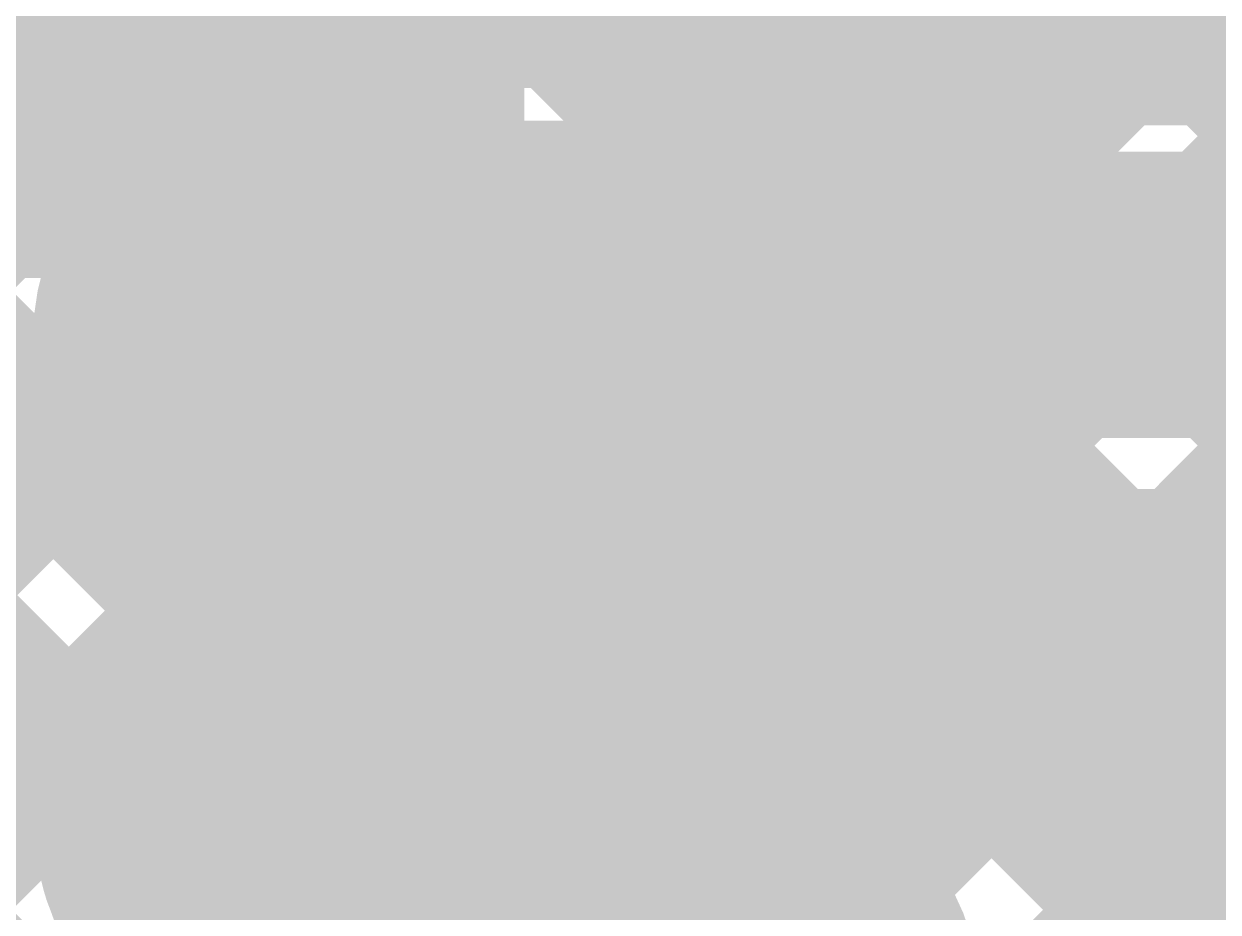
# Model space of a CAD drawing. Header units: millimetres. Extents: x 13 to 259, y -2 to 326.
# Drawn here: x 131.412 to 134.689, y 93.756 to 96.191 of the extents above; entities that cross this region are included whole.
import ezdxf

# ---------------------------------------------------------------- set-up
doc = ezdxf.new("R2010")
doc.units = ezdxf.units.MM
for name, color, linetype in [('BottomLayer', 5, 'Continuous'), ('ConnectLayer', 7, 'Continuous'), ('DrillDrawing', 1, 'Continuous'), ('Mechanical14', 56, 'Continuous'), ('Mechanical8', 56, 'Continuous'), ('MidLayer1', 16, 'Continuous'), ('MidLayer2', 76, 'Continuous'), ('MidLayer3', 90, 'Continuous'), ('MidLayer4', 156, 'Continuous'), ('MidLayer5', 130, 'Continuous'), ('MidLayer6', 216, 'Continuous'), ('MultiLayer', 9, 'Continuous'), ('TopLayer', 1, 'Continuous'), ('TopPaste', 8, 'Continuous'), ('TopSolder', 216, 'Continuous')]:
    doc.layers.add(name, color=color, linetype=linetype)

# ---------------------------------------------------------------- blocks, each defined once
blk = doc.blocks.new('SAMTEC_ASP_127797_01_185')
at = {"layer": 'Mechanical14', "const_width": 0.1}
for points in [[(6.6548, -1.8796), (6.0452, -1.8796)], [(6.6548, -2.0206), (6.6548, -1.8796)], [(7.9248, -1.8796), (7.3152, -1.8796)], [(7.3152, -2.0206), (7.3152, -1.8796)], [(7.9248, -2.0206), (7.9248, -1.8796)], [(6.7691, -2.0206), (6.6548, -2.0206)], [(6.7691, -2.3762), (6.7691, -2.0206)], [(7.3152, -2.0206), (7.2009, -2.0206)], [(7.2009, -2.3762), (7.2009, -2.0206)], [(8.0391, -2.0206), (7.9248, -2.0206)], [(8.0391, -2.3762), (8.0391, -2.0206)], [(8.5852, -2.0206), (8.4709, -2.0206)], [(8.4709, -2.3762), (8.4709, -2.0206)], [(6.7691, -2.1336), (5.9309, -2.1336)], [(8.0391, -2.1336), (7.2009, -2.1336)], [(9.3091, -2.1336), (8.4709, -2.1336)], [(7.2009, -2.3762), (6.7691, -2.3762)], [(8.4709, -2.3762), (8.0391, -2.3762)], [(7.2009, -2.7038), (6.7691, -2.7038)], [(6.7691, -3.0594), (6.7691, -2.7038)], [(7.2009, -3.0594), (7.2009, -2.7038)], [(8.0391, -3.0594), (8.0391, -2.7038)], [(8.4709, -2.7038), (8.0391, -2.7038)], [(8.4709, -3.0594), (8.4709, -2.7038)], [(6.7691, -2.9464), (5.9309, -2.9464)], [(8.0391, -2.9464), (7.2009, -2.9464)], [(9.3091, -2.9464), (8.4709, -2.9464)], [(6.6548, -3.2004), (6.6548, -3.0594)], [(6.7691, -3.0594), (6.6548, -3.0594)], [(7.3152, -3.0594), (7.2009, -3.0594)], [(7.3152, -3.2004), (7.3152, -3.0594)], [(7.9248, -3.2004), (7.9248, -3.0594)], [(8.0391, -3.0594), (7.9248, -3.0594)], [(8.5852, -3.0594), (8.4709, -3.0594)], [(6.6548, -3.2004), (6.0452, -3.2004)], [(7.9248, -3.2004), (7.3152, -3.2004)]]:
    blk.add_lwpolyline(points, dxfattribs=at)
at = {"layer": 'Mechanical14', "const_width": 0.05}
for points in [[(6.6298, -1.8796, 1), (6.6798, -1.8796, 1)], [(6.6298, -1.8796, 1), (6.6798, -1.8796, 1)], [(7.2902, -1.8796, 1), (7.3402, -1.8796, 1)], [(7.2902, -1.8796, 1), (7.3402, -1.8796, 1)], [(7.8998, -1.8796, 1), (7.9498, -1.8796, 1)], [(7.8998, -1.8796, 1), (7.9498, -1.8796, 1)], [(6.6298, -2.0206, 1), (6.6798, -2.0206, 1)], [(6.6298, -2.0206, 1), (6.6798, -2.0206, 1)], [(6.7441, -2.0206, 1), (6.7941, -2.0206, 1)], [(6.7441, -2.0206, 1), (6.7941, -2.0206, 1)], [(7.1759, -2.0206, 1), (7.2259, -2.0206, 1)], [(7.1759, -2.0206, 1), (7.2259, -2.0206, 1)], [(7.2902, -2.0206, 1), (7.3402, -2.0206, 1)], [(7.2902, -2.0206, 1), (7.3402, -2.0206, 1)], [(7.8998, -2.0206, 1), (7.9498, -2.0206, 1)], [(7.8998, -2.0206, 1), (7.9498, -2.0206, 1)], [(8.0141, -2.0206, 1), (8.0641, -2.0206, 1)], [(8.0141, -2.0206, 1), (8.0641, -2.0206, 1)], [(8.4459, -2.0206, 1), (8.4959, -2.0206, 1)], [(8.4459, -2.0206, 1), (8.4959, -2.0206, 1)], [(6.7441, -2.1336, 1), (6.7941, -2.1336, 1)], [(7.1759, -2.1336, 1), (7.2259, -2.1336, 1)], [(8.0141, -2.1336, 1), (8.0641, -2.1336, 1)], [(8.4459, -2.1336, 1), (8.4959, -2.1336, 1)], [(6.7441, -2.3762, 1), (6.7941, -2.3762, 1)], [(6.7441, -2.3762, 1), (6.7941, -2.3762, 1)], [(7.1759, -2.3762, 1), (7.2259, -2.3762, 1)], [(7.1759, -2.3762, 1), (7.2259, -2.3762, 1)], [(8.0141, -2.3762, 1), (8.0641, -2.3762, 1)], [(8.0141, -2.3762, 1), (8.0641, -2.3762, 1)], [(8.4459, -2.3762, 1), (8.4959, -2.3762, 1)], [(8.4459, -2.3762, 1), (8.4959, -2.3762, 1)], [(6.7441, -2.7038, 1), (6.7941, -2.7038, 1)], [(6.7441, -2.7038, 1), (6.7941, -2.7038, 1)], [(7.1759, -2.7038, 1), (7.2259, -2.7038, 1)], [(7.1759, -2.7038, 1), (7.2259, -2.7038, 1)], [(8.0141, -2.7038, 1), (8.0641, -2.7038, 1)], [(8.0141, -2.7038, 1), (8.0641, -2.7038, 1)], [(8.4459, -2.7038, 1), (8.4959, -2.7038, 1)], [(8.4459, -2.7038, 1), (8.4959, -2.7038, 1)], [(6.7441, -2.9464, 1), (6.7941, -2.9464, 1)], [(7.1759, -2.9464, 1), (7.2259, -2.9464, 1)], [(8.0141, -2.9464, 1), (8.0641, -2.9464, 1)], [(8.4459, -2.9464, 1), (8.4959, -2.9464, 1)], [(6.6298, -3.0594, 1), (6.6798, -3.0594, 1)], [(6.6298, -3.0594, 1), (6.6798, -3.0594, 1)], [(6.7441, -3.0594, 1), (6.7941, -3.0594, 1)], [(6.7441, -3.0594, 1), (6.7941, -3.0594, 1)], [(7.1759, -3.0594, 1), (7.2259, -3.0594, 1)], [(7.1759, -3.0594, 1), (7.2259, -3.0594, 1)], [(7.2902, -3.0594, 1), (7.3402, -3.0594, 1)], [(7.2902, -3.0594, 1), (7.3402, -3.0594, 1)], [(7.8998, -3.0594, 1), (7.9498, -3.0594, 1)], [(7.8998, -3.0594, 1), (7.9498, -3.0594, 1)], [(8.0141, -3.0594, 1), (8.0641, -3.0594, 1)], [(8.0141, -3.0594, 1), (8.0641, -3.0594, 1)], [(8.4459, -3.0594, 1), (8.4959, -3.0594, 1)], [(8.4459, -3.0594, 1), (8.4959, -3.0594, 1)], [(6.6298, -3.2004, 1), (6.6798, -3.2004, 1)], [(6.6298, -3.2004, 1), (6.6798, -3.2004, 1)], [(7.2902, -3.2004, 1), (7.3402, -3.2004, 1)], [(7.2902, -3.2004, 1), (7.3402, -3.2004, 1)], [(7.8998, -3.2004, 1), (7.9498, -3.2004, 1)], [(7.8998, -3.2004, 1), (7.9498, -3.2004, 1)]]:
    blk.add_lwpolyline(points, format="xyb", close=True, dxfattribs=at)
at = {"layer": 'Mechanical8', "const_width": 0.1}
for points in [[(6.985, -1.905), (6.985, -0.905)], [(8.255, -1.905), (8.255, -0.905)], [(6.715, -1.905), (5.715, -1.905)], [(6.985, -1.905), (5.985, -1.905)], [(6.985, -2.905), (6.985, -1.905)], [(7.985, -1.905), (6.985, -1.905)], [(8.255, -1.905), (7.255, -1.905)], [(8.255, -2.905), (8.255, -1.905)], [(9.255, -1.905), (8.255, -1.905)], [(9.525, -1.905), (8.525, -1.905)], [(6.985, -3.175), (6.985, -2.175)], [(8.255, -3.175), (8.255, -2.175)], [(6.715, -3.175), (5.715, -3.175)], [(6.985, -3.175), (5.985, -3.175)], [(6.985, -4.175), (6.985, -3.175)], [(7.985, -3.175), (6.985, -3.175)], [(8.255, -3.175), (7.255, -3.175)], [(8.255, -4.175), (8.255, -3.175)], [(9.255, -3.175), (8.255, -3.175)], [(9.525, -3.175), (8.525, -3.175)]]:
    blk.add_lwpolyline(points, dxfattribs=at)
at = {"layer": 'Mechanical8', "const_width": 0.05}
for points in [[(6.96, -0.905, 1), (7.01, -0.905, 1)], [(8.23, -0.905, 1), (8.28, -0.905, 1)], [(6.69, -1.905, 1), (6.74, -1.905, 1)], [(6.96, -1.905, 1), (7.01, -1.905, 1)], [(6.96, -1.905, 1), (7.01, -1.905, 1)], [(6.96, -1.905, 1), (7.01, -1.905, 1)], [(6.96, -1.905, 1), (7.01, -1.905, 1)], [(7.23, -1.905, 1), (7.28, -1.905, 1)], [(7.96, -1.905, 1), (8.01, -1.905, 1)], [(8.23, -1.905, 1), (8.28, -1.905, 1)], [(8.23, -1.905, 1), (8.28, -1.905, 1)], [(8.23, -1.905, 1), (8.28, -1.905, 1)], [(8.23, -1.905, 1), (8.28, -1.905, 1)], [(8.5, -1.905, 1), (8.55, -1.905, 1)], [(6.96, -2.175, 1), (7.01, -2.175, 1)], [(8.23, -2.175, 1), (8.28, -2.175, 1)], [(6.96, -2.905, 1), (7.01, -2.905, 1)], [(8.23, -2.905, 1), (8.28, -2.905, 1)], [(6.69, -3.175, 1), (6.74, -3.175, 1)], [(6.96, -3.175, 1), (7.01, -3.175, 1)], [(6.96, -3.175, 1), (7.01, -3.175, 1)], [(6.96, -3.175, 1), (7.01, -3.175, 1)], [(6.96, -3.175, 1), (7.01, -3.175, 1)], [(7.23, -3.175, 1), (7.28, -3.175, 1)], [(7.96, -3.175, 1), (8.01, -3.175, 1)], [(8.23, -3.175, 1), (8.28, -3.175, 1)], [(8.23, -3.175, 1), (8.28, -3.175, 1)], [(8.23, -3.175, 1), (8.28, -3.175, 1)], [(8.23, -3.175, 1), (8.28, -3.175, 1)], [(8.5, -3.175, 1), (8.55, -3.175, 1)]]:
    blk.add_lwpolyline(points, format="xyb", close=True, dxfattribs=at)
at = {"layer": 'TopLayer', "const_width": 0.32}
for points in [[(6.825, -1.905, 1), (7.145, -1.905, 1)], [(8.095, -1.905, 1), (8.415, -1.905, 1)], [(6.825, -3.175, 1), (7.145, -3.175, 1)], [(8.095, -3.175, 1), (8.415, -3.175, 1)]]:
    blk.add_lwpolyline(points, format="xyb", close=True, dxfattribs=at)
at = {"layer": 'TopPaste', "const_width": 0.32}
for points in [[(6.825, -1.905, 1), (7.145, -1.905, 1)], [(8.095, -1.905, 1), (8.415, -1.905, 1)], [(6.825, -3.175, 1), (7.145, -3.175, 1)], [(8.095, -3.175, 1), (8.415, -3.175, 1)]]:
    blk.add_lwpolyline(points, format="xyb", close=True, dxfattribs=at)
at = {"layer": 'TopSolder', "const_width": 0.4216}
for points in [[(5.5042, -1.905, 1), (5.9258, -1.905, 1)], [(6.7742, -1.905, 1), (7.1958, -1.905, 1)], [(8.0442, -1.905, 1), (8.4658, -1.905, 1)], [(5.5042, -3.175, 1), (5.9258, -3.175, 1)], [(6.7742, -3.175, 1), (7.1958, -3.175, 1)], [(8.0442, -3.175, 1), (8.4658, -3.175, 1)]]:
    blk.add_lwpolyline(points, format="xyb", close=True, dxfattribs=at)

msp = doc.modelspace()

# ---------------------------------------------------------------- linework, layer by layer
at = {"layer": 'BottomLayer', "const_width": 0.25}
for points in [[(132.1001, 95.3057, 1), (132.35, 95.3057, 1)], [(133.3701, 95.3057, 1), (133.62, 95.3057, 1)], [(132.1001, 94.0357, 1), (132.35, 94.0357, 1)], [(133.3701, 94.0357, 1), (133.62, 94.0357, 1)]]:
    msp.add_lwpolyline(points, format="xyb", close=True, dxfattribs=at)
at = {"layer": 'ConnectLayer', "const_width": 0.4}
for points in [[(113.7423, 113.6628), (136.8298, 90.5753)], [(113.8263, 113.5788), (136.8298, 90.5753)], [(133.9122, 93.1829), (150.0277, 109.2983)], [(133.9122, 93.1829), (150.0277, 109.2983)], [(133.9122, 93.1829), (146.51, 105.7807)], [(126.7, 100.7051), (131.3276, 96.0775)], [(124.8804, 99.9791), (131.7474, 93.1121)], [(124.8804, 99.9791), (131.7474, 93.1121)], [(133.9094, 95.7257), (136.8851, 98.7013)], [(133.9094, 95.7257), (136.8851, 98.7013)], [(134.033, 95.8493), (136.8851, 98.7013)], [(126.6145, 98.245), (131.7474, 93.1121)], [(129.1601, 98.245), (131.7498, 95.6553)], [(134.1341, 95.8434), (136.3574, 98.0667)], [(132.3699, 93.3377), (136.7331, 97.7008)], [(132.3699, 93.3377), (136.7331, 97.7008)], [(133.9818, 94.9495), (136.7331, 97.7008)], [(134.288, 95.2557), (136.7331, 97.7008)], [(132.7958, 92.915), (137.1557, 97.2749)], [(132.7958, 92.915), (137.1557, 97.2749)], [(133.7116, 93.8308), (137.1557, 97.2749)], [(134.0627, 96.7365), (136.7169, 94.0823)], [(134.0627, 96.7365), (136.7169, 94.0823)], [(134.0627, 96.7365), (136.7169, 94.0823)], [(125.7501, 89.2634), (132.922, 96.4353)], [(125.7501, 89.2634), (132.922, 96.4353)], [(132.3654, 95.8788), (132.922, 96.4353)], [(130.9936, 95.7435), (131.6591, 96.409)], [(132.7648, 96.3374), (133.2567, 95.8454)], [(132.7648, 96.3374), (133.2567, 95.8454)], [(132.7648, 96.3374), (133.2567, 95.8454)], [(134.545, 96.2542), (135.5435, 95.2557)], [(112.9668, 77.3286), (131.8023, 96.1641)], [(112.9668, 77.3286), (131.8023, 96.1641)], [(117.9882, 82.35), (131.8023, 96.1642)], [(131.1387, 96.125), (132.008, 95.2557)], [(131.1387, 96.125), (131.4737, 96.125)], [(131.2801, 96.125), (132.1494, 95.2557)], [(131.4737, 96.125), (131.7553, 95.8434)], [(133.8479, 96.1028), (144.7858, 85.1649)], [(133.8479, 96.1028), (144.7858, 85.1649)], [(126.1531, 88.8179), (133.3413, 96.0061)], [(126.1531, 88.8179), (133.3413, 96.0061)], [(132.7947, 95.4595), (133.3413, 96.0061)], [(131.4509, 95.8128), (131.6184, 95.9803)], [(132.2665, 95.9872), (132.9065, 95.3471)], [(132.2665, 95.9872), (132.9065, 95.3471)], [(132.2665, 95.9872), (132.3781, 95.8755)], [(133.495, 95.8957), (133.495, 95.9857)], [(134.035, 95.8957), (134.035, 95.9857)], [(134.035, 95.9156), (142.256, 87.6947)], [(134.1204, 95.8303), (134.695, 95.2557)], [(131.8752, 95.3885), (132.2124, 95.7257)], [(132.0387, 95.7257), (133.0807, 95.7257)], [(132.5279, 95.7257), (132.9065, 95.3471)], [(132.5909, 95.2557), (133.0609, 95.7257)], [(130.9195, 95.637), (131.9829, 94.5737)], [(130.9195, 95.637), (131.9829, 94.5737)], [(130.9195, 95.637), (131.9829, 94.5737)], [(130.2103, 95.4977), (131.6362, 94.0719)], [(130.2103, 95.4977), (131.6362, 94.0719)], [(130.2103, 95.4977), (131.6362, 94.0719)], [(130.2103, 95.4977), (131.6362, 94.0719)], [(130.2613, 95.4751), (131.4015, 94.3349)], [(132.7948, 95.4588), (132.9065, 95.3471)], [(129.5126, 95.3469), (131.7474, 93.1121)], [(132.008, 95.2557), (132.9072, 95.2557)], [(134.0829, 95.2557), (135.657, 95.2557)], [(125.7501, 89.2634), (131.652, 95.1653)], [(134.0348, 95.0674), (137.0667, 92.0354)], [(134.0348, 95.0674), (137.0667, 92.0354)], [(134.0348, 95.0674), (137.0667, 92.0354)], [(132.6394, 94.4557), (133.0751, 94.8913)], [(132.6394, 94.4557), (133.0751, 94.8913)], [(132.6394, 94.4557), (133.0751, 94.8913)], [(132.5747, 94.8305), (133.0198, 94.3853)], [(126.1531, 88.8179), (132.0713, 94.7361)], [(133.495, 94.6257), (133.495, 94.7157)], [(133.5365, 94.7172), (136.7165, 91.5371)], [(133.5365, 94.7172), (136.7165, 91.5371)], [(134.035, 94.6257), (134.035, 94.7157)], [(133.9375, 94.3161), (136.7165, 91.5371)], [(130.0509, 92.7157), (131.5598, 94.2246)], [(132.3699, 93.3377), (133.208, 94.1757)], [(132.7958, 92.915), (134.0565, 94.1757)], [(132.7982, 94.1757), (135.8807, 94.1757)], [(133.2294, 94.1757), (134.6894, 92.7157)], [(133.9122, 93.1829), (134.905, 94.1757)], [(134.0779, 94.1757), (135.5379, 92.7157)], [(132.3699, 93.3377), (132.9231, 93.8909)], [(132.763, 93.7935), (133.2529, 93.3037)], [(132.763, 93.7935), (133.2529, 93.3037)], [(132.763, 93.7935), (133.1908, 93.3658)], [(132.763, 93.7935), (133.2529, 93.3037)], [(120.5337, 82.35), (131.8051, 93.6213)], [(122.2959, 84.1122), (131.8051, 93.6213)], [(122.2959, 84.1122), (131.8051, 93.6213)], [(130.8995, 92.7157), (131.8051, 93.6213)], [(133.835, 93.5701), (136.8298, 90.5753)]]:
    msp.add_lwpolyline(points, dxfattribs=at)
at = {"layer": 'ConnectLayer'}
for points, const_width in [([(132.815, 96.5757, 1), (131.6351, 96.5757, 1)], 0.4), ([(132.815, 96.5757, 1), (131.6351, 96.5757, 1)], 0.4), ([(132.815, 96.5757, 1), (131.6351, 96.5757, 1)], 0.4), ([(134.085, 96.5757, 1), (132.9051, 96.5757, 1)], 0.4), ([(134.085, 96.5757, 1), (132.9051, 96.5757, 1)], 0.4), ([(132.6648, 96.3374, 1), (132.8648, 96.3374, 1)], 0.2), ([(132.6648, 96.3374, 1), (132.8648, 96.3374, 1)], 0.2), ([(132.6648, 96.3374, 1), (132.8648, 96.3374, 1)], 0.2), ([(133.8752, 96.2328, 1), (134.0752, 96.2328, 1)], 0.2), ([(133.8752, 96.2328, 1), (134.0752, 96.2328, 1)], 0.2), ([(133.8752, 96.2328, 1), (134.0752, 96.2328, 1)], 0.2), ([(134.445, 96.2542, 1), (134.645, 96.2542, 1)], 0.2), ([(131.7023, 96.1642, 1), (131.9023, 96.1642, 1)], 0.2), ([(131.7023, 96.1641, 1), (131.9023, 96.1641, 1)], 0.2), ([(131.7023, 96.1641, 1), (131.9023, 96.1641, 1)], 0.2), ([(131.1801, 96.125, 1), (131.3801, 96.125, 1)], 0.2), ([(131.3737, 96.125, 1), (131.5737, 96.125, 1)], 0.2), ([(131.3737, 96.125, 1), (131.5737, 96.125, 1)], 0.2), ([(133.7479, 96.1028, 1), (133.9479, 96.1028, 1)], 0.2), ([(133.7479, 96.1028, 1), (133.9479, 96.1028, 1)], 0.2), ([(131.2276, 96.0775, 1), (131.4276, 96.0775, 1)], 0.2), ([(133.2413, 96.0061, 1), (133.4413, 96.0061, 1)], 0.2), ([(133.2413, 96.0061, 1), (133.4413, 96.0061, 1)], 0.2), ([(133.2413, 96.0061, 1), (133.4413, 96.0061, 1)], 0.2), ([(131.5184, 95.9803, 1), (131.7184, 95.9803, 1)], 0.2), ([(132.1665, 95.9872, 1), (132.3665, 95.9872, 1)], 0.2), ([(132.1665, 95.9872, 1), (132.3665, 95.9872, 1)], 0.2), ([(132.1665, 95.9872, 1), (132.3665, 95.9872, 1)], 0.2), ([(133.395, 95.9857, 1), (133.595, 95.9857, 1)], 0.2), ([(133.395, 95.9857, 1), (133.595, 95.9857, 1)], 0.2), ([(133.935, 95.9857, 1), (134.135, 95.9857, 1)], 0.2), ([(133.935, 95.9857, 1), (134.135, 95.9857, 1)], 0.2), ([(133.935, 95.9857, 1), (134.135, 95.9857, 1)], 0.2), ([(133.935, 95.9156, 1), (134.135, 95.9156, 1)], 0.2), ([(132.815, 95.3057, 1), (131.6351, 95.3057, 1)], 0.4), ([(132.2654, 95.8788, 1), (132.4654, 95.8788, 1)], 0.2), ([(132.2781, 95.8755, 1), (132.4781, 95.8755, 1)], 0.2), ([(134.085, 95.3057, 1), (132.9051, 95.3057, 1)], 0.4), ([(134.085, 95.3057, 1), (132.9051, 95.3057, 1)], 0.4), ([(133.395, 95.8957, 1), (133.595, 95.8957, 1)], 0.2), ([(133.395, 95.8957, 1), (133.595, 95.8957, 1)], 0.2), ([(133.935, 95.8957, 1), (134.135, 95.8957, 1)], 0.2), ([(133.935, 95.8957, 1), (134.135, 95.8957, 1)], 0.2), ([(133.935, 95.8957, 1), (134.135, 95.8957, 1)], 0.2), ([(131.6553, 95.8434, 1), (131.8553, 95.8434, 1)], 0.2), ([(131.6553, 95.8434, 1), (131.8553, 95.8434, 1)], 0.2), ([(131.6558, 95.8429, 1), (131.8558, 95.8429, 1)], 0.2), ([(133.1567, 95.8454, 1), (133.3567, 95.8454, 1)], 0.2), ([(133.1567, 95.8454, 1), (133.3567, 95.8454, 1)], 0.2), ([(133.1567, 95.8454, 1), (133.3567, 95.8454, 1)], 0.2), ([(133.933, 95.8493, 1), (134.133, 95.8493, 1)], 0.2), ([(134.0336, 95.8429, 1), (134.2336, 95.8429, 1)], 0.2), ([(134.0341, 95.8434, 1), (134.2341, 95.8434, 1)], 0.2), ([(134.0341, 95.8434, 1), (134.2341, 95.8434, 1)], 0.2), ([(131.3509, 95.8128, 1), (131.5509, 95.8128, 1)], 0.2), ([(134.0204, 95.8303, 1), (134.2204, 95.8303, 1)], 0.2), ([(131.9387, 95.7257, 1), (132.1387, 95.7257, 1)], 0.2), ([(131.9387, 95.7257, 1), (132.1387, 95.7257, 1)], 0.2), ([(131.9387, 95.7257, 1), (132.1387, 95.7257, 1)], 0.2), ([(132.1124, 95.7257, 1), (132.3124, 95.7257, 1)], 0.2), ([(132.4279, 95.7257, 1), (132.6279, 95.7257, 1)], 0.2), ([(132.9609, 95.7257, 1), (133.1609, 95.7257, 1)], 0.2), ([(132.9807, 95.7257, 1), (133.1807, 95.7257, 1)], 0.2), ([(132.9807, 95.7257, 1), (133.1807, 95.7257, 1)], 0.2), ([(133.8056, 95.7295, 1), (134.0056, 95.7295, 1)], 0.2), ([(133.8056, 95.7295, 1), (134.0056, 95.7295, 1)], 0.2), ([(133.8056, 95.7295, 1), (134.0056, 95.7295, 1)], 0.2), ([(133.8094, 95.7257, 1), (134.0094, 95.7257, 1)], 0.2), ([(133.8094, 95.7257, 1), (134.0094, 95.7257, 1)], 0.2), ([(131.6498, 95.6553, 1), (131.8498, 95.6553, 1)], 0.2), ([(133.8752, 95.6486, 1), (134.0752, 95.6486, 1)], 0.2), ([(133.8752, 95.6486, 1), (134.0752, 95.6486, 1)], 0.2), ([(133.8752, 95.6486, 1), (134.0752, 95.6486, 1)], 0.2), ([(132.6947, 95.4595, 1), (132.8947, 95.4595, 1)], 0.2), ([(132.6948, 95.4588, 1), (132.8948, 95.4588, 1)], 0.2), ([(131.7752, 95.3885, 1), (131.9752, 95.3885, 1)], 0.2), ([(132.275, 95.3057, 1), (132.175, 95.3057, 1)], 0.4), ([(132.8065, 95.3471, 1), (133.0065, 95.3471, 1)], 0.2), ([(132.8065, 95.3471, 1), (133.0065, 95.3471, 1)], 0.2), ([(132.8065, 95.3471, 1), (133.0065, 95.3471, 1)], 0.2), ([(132.8065, 95.3471, 1), (133.0065, 95.3471, 1)], 0.2), ([(131.5351, 95.3057, 1), (131.7351, 95.3057, 1)], 0.2), ([(132.075, 95.3057, 1), (132.275, 95.3057, 1)], 0.2), ([(132.175, 95.3057, 1), (132.375, 95.3057, 1)], 0.2), ([(132.715, 95.3057, 1), (132.915, 95.3057, 1)], 0.2), ([(132.8051, 95.3057, 1), (133.0051, 95.3057, 1)], 0.2), ([(132.8051, 95.3057, 1), (133.0051, 95.3057, 1)], 0.2), ([(133.985, 95.3057, 1), (134.185, 95.3057, 1)], 0.2), ([(133.985, 95.3057, 1), (134.185, 95.3057, 1)], 0.2), ([(133.985, 95.3057, 1), (134.185, 95.3057, 1)], 0.2), ([(133.985, 95.3057, 1), (134.185, 95.3057, 1)], 0.2), ([(133.985, 95.3057, 1), (134.185, 95.3057, 1)], 0.2), ([(131.908, 95.2557, 1), (132.108, 95.2557, 1)], 0.2), ([(131.908, 95.2557, 1), (132.108, 95.2557, 1)], 0.2), ([(132.0494, 95.2557, 1), (132.2494, 95.2557, 1)], 0.2), ([(132.4909, 95.2557, 1), (132.6909, 95.2557, 1)], 0.2), ([(132.8072, 95.2557, 1), (133.0072, 95.2557, 1)], 0.2), ([(132.8072, 95.2557, 1), (133.0072, 95.2557, 1)], 0.2), ([(133.9829, 95.2557, 1), (134.1829, 95.2557, 1)], 0.2), ([(134.188, 95.2557, 1), (134.388, 95.2557, 1)], 0.2), ([(134.595, 95.2557, 1), (134.795, 95.2557, 1)], 0.2), ([(131.552, 95.1653, 1), (131.752, 95.1653, 1)], 0.2), ([(133.9348, 95.0674, 1), (134.1348, 95.0674, 1)], 0.2), ([(133.9348, 95.0674, 1), (134.1348, 95.0674, 1)], 0.2), ([(133.9348, 95.0674, 1), (134.1348, 95.0674, 1)], 0.2), ([(133.8752, 94.9628, 1), (134.0752, 94.9628, 1)], 0.2), ([(133.8752, 94.9628, 1), (134.0752, 94.9628, 1)], 0.2), ([(133.8752, 94.9628, 1), (134.0752, 94.9628, 1)], 0.2), ([(133.8818, 94.9495, 1), (134.0818, 94.9495, 1)], 0.2), ([(132.9751, 94.8913, 1), (133.1751, 94.8913, 1)], 0.2), ([(132.9751, 94.8913, 1), (133.1751, 94.8913, 1)], 0.2), ([(132.9751, 94.8913, 1), (133.1751, 94.8913, 1)], 0.2), ([(132.4747, 94.8305, 1), (132.6747, 94.8305, 1)], 0.2), ([(131.9713, 94.7361, 1), (132.1713, 94.7361, 1)], 0.2), ([(133.395, 94.7157, 1), (133.595, 94.7157, 1)], 0.2), ([(133.395, 94.7157, 1), (133.595, 94.7157, 1)], 0.2), ([(133.4365, 94.7172, 1), (133.6365, 94.7172, 1)], 0.2), ([(133.4365, 94.7172, 1), (133.6365, 94.7172, 1)], 0.2), ([(133.935, 94.7157, 1), (134.135, 94.7157, 1)], 0.2), ([(133.935, 94.7157, 1), (134.135, 94.7157, 1)], 0.2), ([(133.935, 94.7157, 1), (134.135, 94.7157, 1)], 0.2), ([(132.815, 94.0357, 1), (131.6351, 94.0357, 1)], 0.4), ([(132.815, 94.0357, 1), (131.6351, 94.0357, 1)], 0.4), ([(132.815, 94.0357, 1), (131.6351, 94.0357, 1)], 0.4), ([(133.395, 94.6257, 1), (133.595, 94.6257, 1)], 0.2), ([(133.395, 94.6257, 1), (133.595, 94.6257, 1)], 0.2), ([(133.935, 94.6257, 1), (134.135, 94.6257, 1)], 0.2), ([(133.935, 94.6257, 1), (134.135, 94.6257, 1)], 0.2), ([(133.935, 94.6257, 1), (134.135, 94.6257, 1)], 0.2), ([(131.8829, 94.5737, 1), (132.0829, 94.5737, 1)], 0.2), ([(131.8829, 94.5737, 1), (132.0829, 94.5737, 1)], 0.2), ([(131.8829, 94.5737, 1), (132.0829, 94.5737, 1)], 0.2), ([(132.5394, 94.4557, 1), (132.7394, 94.4557, 1)], 0.2), ([(132.5394, 94.4557, 1), (132.7394, 94.4557, 1)], 0.2), ([(132.5394, 94.4557, 1), (132.7394, 94.4557, 1)], 0.2), ([(132.9198, 94.3853, 1), (133.1198, 94.3853, 1)], 0.2), ([(131.3015, 94.3349, 1), (131.5015, 94.3349, 1)], 0.2), ([(131.3015, 94.3349, 1), (131.5015, 94.3349, 1)], 0.2), ([(131.3025, 94.3339, 1), (131.5025, 94.3339, 1)], 0.2), ([(133.8375, 94.3161, 1), (134.0375, 94.3161, 1)], 0.2), ([(131.4598, 94.2246, 1), (131.6598, 94.2246, 1)], 0.2), ([(131.5559, 94.1912, 1), (131.7559, 94.1912, 1)], 0.2), ([(131.5559, 94.1912, 1), (131.7559, 94.1912, 1)], 0.2), ([(131.5559, 94.1912, 1), (131.7559, 94.1912, 1)], 0.2), ([(132.6982, 94.1757, 1), (132.8982, 94.1757, 1)], 0.2), ([(132.6982, 94.1757, 1), (132.8982, 94.1757, 1)], 0.2), ([(133.108, 94.1757, 1), (133.308, 94.1757, 1)], 0.2), ([(133.1294, 94.1757, 1), (133.3294, 94.1757, 1)], 0.2), ([(133.9565, 94.1757, 1), (134.1565, 94.1757, 1)], 0.2), ([(133.9779, 94.1757, 1), (134.1779, 94.1757, 1)], 0.2), ([(131.5362, 94.0719, 1), (131.7362, 94.0719, 1)], 0.2), ([(131.5362, 94.0719, 1), (131.7362, 94.0719, 1)], 0.2), ([(131.5362, 94.0719, 1), (131.7362, 94.0719, 1)], 0.2), ([(131.5362, 94.0719, 1), (131.7362, 94.0719, 1)], 0.2), ([(133.395, 94.0857, 1), (133.595, 94.0857, 1)], 0.2), ([(133.395, 94.0857, 1), (133.595, 94.0857, 1)], 0.2), ([(133.395, 94.0857, 1), (133.595, 94.0857, 1)], 0.2), ([(131.5351, 94.0357, 1), (131.7351, 94.0357, 1)], 0.2), ([(131.5351, 94.0357, 1), (131.7351, 94.0357, 1)], 0.2), ([(131.5351, 94.0357, 1), (131.7351, 94.0357, 1)], 0.2), ([(132.715, 94.0357, 1), (132.915, 94.0357, 1)], 0.2), ([(132.715, 94.0357, 1), (132.915, 94.0357, 1)], 0.2), ([(132.715, 94.0357, 1), (132.915, 94.0357, 1)], 0.2), ([(132.715, 94.0357, 1), (132.915, 94.0357, 1)], 0.2), ([(132.715, 94.0357, 1), (132.915, 94.0357, 1)], 0.2), ([(133.3783, 93.9886, 1), (133.5783, 93.9886, 1)], 0.2), ([(133.3783, 93.9886, 1), (133.5783, 93.9886, 1)], 0.2), ([(133.3788, 93.9884, 1), (133.5788, 93.9884, 1)], 0.2), ([(132.8231, 93.8909, 1), (133.0231, 93.8909, 1)], 0.2), ([(133.6116, 93.8308, 1), (133.8116, 93.8308, 1)], 0.2), ([(132.663, 93.7935, 1), (132.863, 93.7935, 1)], 0.2), ([(132.663, 93.7935, 1), (132.863, 93.7935, 1)], 0.2), ([(132.663, 93.7935, 1), (132.863, 93.7935, 1)], 0.2), ([(132.663, 93.7935, 1), (132.863, 93.7935, 1)], 0.2), ([(131.7051, 93.6213, 1), (131.9051, 93.6213, 1)], 0.2), ([(131.7051, 93.6213, 1), (131.9051, 93.6213, 1)], 0.2), ([(131.7051, 93.6213, 1), (131.9051, 93.6213, 1)], 0.2), ([(131.7051, 93.6213, 1), (131.9051, 93.6213, 1)], 0.2), ([(133.735, 93.5701, 1), (133.935, 93.5701, 1)], 0.2)]:
    msp.add_lwpolyline(points, format="xyb", close=True, dxfattribs=dict(at, const_width=const_width))
at = {"layer": 'ConnectLayer', "const_width": 0.4}
for points in [[(133.495, 95.9857, -1), (133.495, 97.1657)], [(134.085, 96.5757, -0.156291), (133.9752, 96.2328)], [(133.9752, 96.2328, -0.119394), (134.035, 95.9857)], [(133.9752, 96.2328, -0.119394), (134.035, 95.9857)], [(133.495, 94.7157, -1), (133.495, 95.8957)], [(134.035, 95.8957, -0.119394), (133.9752, 95.6486)], [(134.035, 95.8957, -0.119394), (133.9752, 95.6486)], [(132.0387, 95.7257, -0.199374), (131.7553, 95.8434)], [(132.0387, 95.7257, -0.198912), (131.7558, 95.8429)], [(134.1341, 95.8434, -0.163878), (133.9056, 95.7295)], [(134.1336, 95.8429, -0.163422), (133.9056, 95.7295)], [(132.9072, 95.2557, -0.222833), (133.0807, 95.7257)], [(133.9056, 95.7295, -0.203048), (134.085, 95.3057)], [(133.9752, 95.6486, -0.156291), (134.085, 95.3057)], [(134.085, 95.3057, -0.156291), (133.9752, 94.9628)], [(133.9752, 94.9628, -0.119394), (134.035, 94.7157)], [(133.9752, 94.9628, -0.119394), (134.035, 94.7157)], [(133.3029, 93.4779, -0.846525), (133.495, 94.6257)], [(134.035, 94.6257, -0.414214), (133.495, 94.0857)], [(134.035, 94.6257, -0.414214), (133.495, 94.0857)], [(131.6559, 94.1912, -0.137814), (131.4015, 94.3349)], [(131.6559, 94.1912, -0.137166), (131.4025, 94.3339)], [(132.815, 94.0357, -1.143107), (131.6559, 94.1912)], [(132.7982, 94.1757, -0.059966), (132.815, 94.0357)], [(133.4783, 93.9886, -0.842395), (133.495, 94.0857)], [(133.4783, 93.9886, -0.320325), (133.8429, 93.4779)], [(133.4788, 93.9884, -0.320078), (133.8429, 93.4779)]]:
    msp.add_lwpolyline(points, format="xyb", dxfattribs=at)
at = {"layer": 'DrillDrawing', "const_width": 0.0508}
for points in [[(132.098, 95.4327), (132.098, 95.5597)], [(132.098, 95.5597), (132.352, 95.5597)], [(132.352, 95.4327), (132.352, 95.5597)], [(133.368, 95.4327), (133.368, 95.5597)], [(133.368, 95.5597), (133.622, 95.5597)], [(133.622, 95.4327), (133.622, 95.5597)], [(131.971, 95.1787), (131.971, 95.4327)], [(131.971, 95.4327), (132.098, 95.4327)], [(132.352, 95.4327), (132.479, 95.4327)], [(132.479, 95.1787), (132.479, 95.4327)], [(133.241, 95.1787), (133.241, 95.4327)], [(133.241, 95.4327), (133.368, 95.4327)], [(133.622, 95.4327), (133.749, 95.4327)], [(133.749, 95.1787), (133.749, 95.4327)], [(131.971, 95.1787), (132.098, 95.1787)], [(132.098, 95.0517), (132.098, 95.1787)], [(132.352, 95.1787), (132.479, 95.1787)], [(132.352, 95.0517), (132.352, 95.1787)], [(133.241, 95.1787), (133.368, 95.1787)], [(133.368, 95.0517), (133.368, 95.1787)], [(133.622, 95.1787), (133.749, 95.1787)], [(133.622, 95.0517), (133.622, 95.1787)], [(132.098, 95.0517), (132.352, 95.0517)], [(133.368, 95.0517), (133.622, 95.0517)], [(132.098, 94.1627), (132.098, 94.2897)], [(132.098, 94.2897), (132.352, 94.2897)], [(132.352, 94.1627), (132.352, 94.2897)], [(133.368, 94.1627), (133.368, 94.2897)], [(133.368, 94.2897), (133.622, 94.2897)], [(133.622, 94.1627), (133.622, 94.2897)], [(131.971, 93.9087), (131.971, 94.1627)], [(131.971, 94.1627), (132.098, 94.1627)], [(132.352, 94.1627), (132.479, 94.1627)], [(132.479, 93.9087), (132.479, 94.1627)], [(133.241, 93.9087), (133.241, 94.1627)], [(133.241, 94.1627), (133.368, 94.1627)], [(133.622, 94.1627), (133.749, 94.1627)], [(133.749, 93.9087), (133.749, 94.1627)], [(131.971, 93.9087), (132.098, 93.9087)], [(132.098, 93.7817), (132.098, 93.9087)], [(132.352, 93.9087), (132.479, 93.9087)], [(132.352, 93.7817), (132.352, 93.9087)], [(133.241, 93.9087), (133.368, 93.9087)], [(133.368, 93.7817), (133.368, 93.9087)], [(133.622, 93.9087), (133.749, 93.9087)], [(133.622, 93.7817), (133.622, 93.9087)], [(132.098, 93.7817), (132.352, 93.7817)], [(133.368, 93.7817), (133.622, 93.7817)]]:
    msp.add_lwpolyline(points, dxfattribs=at)
at = {"layer": 'DrillDrawing', "const_width": 0.0254}
for points in [[(132.0853, 95.5597, 1), (132.1107, 95.5597, 1)], [(132.0853, 95.5597, 1), (132.1107, 95.5597, 1)], [(132.3393, 95.5597, 1), (132.3647, 95.5597, 1)], [(132.3393, 95.5597, 1), (132.3647, 95.5597, 1)], [(133.3553, 95.5597, 1), (133.3807, 95.5597, 1)], [(133.3553, 95.5597, 1), (133.3807, 95.5597, 1)], [(133.6093, 95.5597, 1), (133.6347, 95.5597, 1)], [(133.6093, 95.5597, 1), (133.6347, 95.5597, 1)], [(131.9583, 95.4327, 1), (131.9837, 95.4327, 1)], [(131.9583, 95.4327, 1), (131.9837, 95.4327, 1)], [(132.0853, 95.4327, 1), (132.1107, 95.4327, 1)], [(132.0853, 95.4327, 1), (132.1107, 95.4327, 1)], [(132.3393, 95.4327, 1), (132.3647, 95.4327, 1)], [(132.3393, 95.4327, 1), (132.3647, 95.4327, 1)], [(132.4663, 95.4327, 1), (132.4917, 95.4327, 1)], [(132.4663, 95.4327, 1), (132.4917, 95.4327, 1)], [(133.2283, 95.4327, 1), (133.2537, 95.4327, 1)], [(133.2283, 95.4327, 1), (133.2537, 95.4327, 1)], [(133.3553, 95.4327, 1), (133.3807, 95.4327, 1)], [(133.3553, 95.4327, 1), (133.3807, 95.4327, 1)], [(133.6093, 95.4327, 1), (133.6347, 95.4327, 1)], [(133.6093, 95.4327, 1), (133.6347, 95.4327, 1)], [(133.7363, 95.4327, 1), (133.7617, 95.4327, 1)], [(133.7363, 95.4327, 1), (133.7617, 95.4327, 1)], [(131.9583, 95.1787, 1), (131.9837, 95.1787, 1)], [(131.9583, 95.1787, 1), (131.9837, 95.1787, 1)], [(132.0853, 95.1787, 1), (132.1107, 95.1787, 1)], [(132.0853, 95.1787, 1), (132.1107, 95.1787, 1)], [(132.3393, 95.1787, 1), (132.3647, 95.1787, 1)], [(132.3393, 95.1787, 1), (132.3647, 95.1787, 1)], [(132.4663, 95.1787, 1), (132.4917, 95.1787, 1)], [(132.4663, 95.1787, 1), (132.4917, 95.1787, 1)], [(133.2283, 95.1787, 1), (133.2537, 95.1787, 1)], [(133.2283, 95.1787, 1), (133.2537, 95.1787, 1)], [(133.3553, 95.1787, 1), (133.3807, 95.1787, 1)], [(133.3553, 95.1787, 1), (133.3807, 95.1787, 1)], [(133.6093, 95.1787, 1), (133.6347, 95.1787, 1)], [(133.6093, 95.1787, 1), (133.6347, 95.1787, 1)], [(133.7363, 95.1787, 1), (133.7617, 95.1787, 1)], [(133.7363, 95.1787, 1), (133.7617, 95.1787, 1)], [(132.0853, 95.0517, 1), (132.1107, 95.0517, 1)], [(132.0853, 95.0517, 1), (132.1107, 95.0517, 1)], [(132.3393, 95.0517, 1), (132.3647, 95.0517, 1)], [(132.3393, 95.0517, 1), (132.3647, 95.0517, 1)], [(133.3553, 95.0517, 1), (133.3807, 95.0517, 1)], [(133.3553, 95.0517, 1), (133.3807, 95.0517, 1)], [(133.6093, 95.0517, 1), (133.6347, 95.0517, 1)], [(133.6093, 95.0517, 1), (133.6347, 95.0517, 1)], [(132.0853, 94.2897, 1), (132.1107, 94.2897, 1)], [(132.0853, 94.2897, 1), (132.1107, 94.2897, 1)], [(132.3393, 94.2897, 1), (132.3647, 94.2897, 1)], [(132.3393, 94.2897, 1), (132.3647, 94.2897, 1)], [(133.3553, 94.2897, 1), (133.3807, 94.2897, 1)], [(133.3553, 94.2897, 1), (133.3807, 94.2897, 1)], [(133.6093, 94.2897, 1), (133.6347, 94.2897, 1)], [(133.6093, 94.2897, 1), (133.6347, 94.2897, 1)], [(131.9583, 94.1627, 1), (131.9837, 94.1627, 1)], [(131.9583, 94.1627, 1), (131.9837, 94.1627, 1)], [(132.0853, 94.1627, 1), (132.1107, 94.1627, 1)], [(132.0853, 94.1627, 1), (132.1107, 94.1627, 1)], [(132.3393, 94.1627, 1), (132.3647, 94.1627, 1)], [(132.3393, 94.1627, 1), (132.3647, 94.1627, 1)], [(132.4663, 94.1627, 1), (132.4917, 94.1627, 1)], [(132.4663, 94.1627, 1), (132.4917, 94.1627, 1)], [(133.2283, 94.1627, 1), (133.2537, 94.1627, 1)], [(133.2283, 94.1627, 1), (133.2537, 94.1627, 1)], [(133.3553, 94.1627, 1), (133.3807, 94.1627, 1)], [(133.3553, 94.1627, 1), (133.3807, 94.1627, 1)], [(133.6093, 94.1627, 1), (133.6347, 94.1627, 1)], [(133.6093, 94.1627, 1), (133.6347, 94.1627, 1)], [(133.7363, 94.1627, 1), (133.7617, 94.1627, 1)], [(133.7363, 94.1627, 1), (133.7617, 94.1627, 1)], [(131.9583, 93.9087, 1), (131.9837, 93.9087, 1)], [(131.9583, 93.9087, 1), (131.9837, 93.9087, 1)], [(132.0853, 93.9087, 1), (132.1107, 93.9087, 1)], [(132.0853, 93.9087, 1), (132.1107, 93.9087, 1)], [(132.3393, 93.9087, 1), (132.3647, 93.9087, 1)], [(132.3393, 93.9087, 1), (132.3647, 93.9087, 1)], [(132.4663, 93.9087, 1), (132.4917, 93.9087, 1)], [(132.4663, 93.9087, 1), (132.4917, 93.9087, 1)], [(133.2283, 93.9087, 1), (133.2537, 93.9087, 1)], [(133.2283, 93.9087, 1), (133.2537, 93.9087, 1)], [(133.3553, 93.9087, 1), (133.3807, 93.9087, 1)], [(133.3553, 93.9087, 1), (133.3807, 93.9087, 1)], [(133.6093, 93.9087, 1), (133.6347, 93.9087, 1)], [(133.6093, 93.9087, 1), (133.6347, 93.9087, 1)], [(133.7363, 93.9087, 1), (133.7617, 93.9087, 1)], [(133.7363, 93.9087, 1), (133.7617, 93.9087, 1)], [(132.0853, 93.7817, 1), (132.1107, 93.7817, 1)], [(132.0853, 93.7817, 1), (132.1107, 93.7817, 1)], [(132.3393, 93.7817, 1), (132.3647, 93.7817, 1)], [(132.3393, 93.7817, 1), (132.3647, 93.7817, 1)], [(133.3553, 93.7817, 1), (133.3807, 93.7817, 1)], [(133.3553, 93.7817, 1), (133.3807, 93.7817, 1)], [(133.6093, 93.7817, 1), (133.6347, 93.7817, 1)], [(133.6093, 93.7817, 1), (133.6347, 93.7817, 1)]]:
    msp.add_lwpolyline(points, format="xyb", close=True, dxfattribs=at)
at = {"layer": 'MidLayer1', "const_width": 0.25}
for points in [[(132.1001, 95.3057, 1), (132.35, 95.3057, 1)], [(133.3701, 95.3057, 1), (133.62, 95.3057, 1)], [(132.1001, 94.0357, 1), (132.35, 94.0357, 1)], [(133.3701, 94.0357, 1), (133.62, 94.0357, 1)]]:
    msp.add_lwpolyline(points, format="xyb", close=True, dxfattribs=at)
at = {"layer": 'MidLayer2', "const_width": 0.12}
for points in [[(133.0451, 95.1193), (133.0451, 96.8529)], [(132.7251, 94.9868), (132.7251, 96.7204)], [(133.495, 96.171), (133.495, 96.545)], [(133.495, 96.171), (133.5653, 96.1007)], [(133.5653, 96.1007), (137.4257, 96.1007)], [(133.495, 95.7104), (133.5653, 95.7807)], [(133.5653, 95.7807), (137.5935, 95.7807)], [(133.495, 95.405), (133.495, 95.7104)], [(133.495, 95.3057), (133.495, 95.405)], [(133.495, 95.405), (133.5, 95.4)], [(133.0451, 95.1193), (133.3587, 94.8057)], [(132.7251, 94.9868), (133.2318, 94.48)], [(133.3587, 94.8057), (133.814, 94.8057)], [(133.814, 94.8057), (133.8197, 94.8)], [(133.8197, 94.8), (136.3902, 94.8)], [(133.2318, 94.48), (133.303, 94.48)], [(133.303, 94.48), (133.3087, 94.4857)], [(133.3087, 94.4857), (133.6814, 94.4857)], [(133.6814, 94.4857), (133.6871, 94.48)], [(133.6871, 94.48), (136.5227, 94.48)]]:
    msp.add_lwpolyline(points, dxfattribs=at)
at = {"layer": 'MidLayer2'}
for points, const_width in [([(133.4651, 96.171, 1), (133.525, 96.171, 1)], 0.06), ([(133.4651, 96.171, 1), (133.525, 96.171, 1)], 0.06), ([(133.5353, 96.1007, 1), (133.5953, 96.1007, 1)], 0.06), ([(133.5353, 96.1007, 1), (133.5953, 96.1007, 1)], 0.06), ([(133.5353, 95.7807, 1), (133.5953, 95.7807, 1)], 0.06), ([(133.5353, 95.7807, 1), (133.5953, 95.7807, 1)], 0.06), ([(133.4651, 95.7104, 1), (133.525, 95.7104, 1)], 0.06), ([(133.4651, 95.7104, 1), (133.525, 95.7104, 1)], 0.06), ([(132.1001, 95.3057, 1), (132.35, 95.3057, 1)], 0.25), ([(133.3701, 95.3057, 1), (133.62, 95.3057, 1)], 0.25), ([(133.4651, 95.405, 1), (133.525, 95.405, 1)], 0.06), ([(133.4651, 95.405, 1), (133.525, 95.405, 1)], 0.06), ([(133.4651, 95.405, 1), (133.525, 95.405, 1)], 0.06), ([(133.4701, 95.4, 1), (133.53, 95.4, 1)], 0.06), ([(133.4651, 95.3057, 1), (133.525, 95.3057, 1)], 0.06), ([(133.0151, 95.1193, 1), (133.0751, 95.1193, 1)], 0.06), ([(133.0151, 95.1193, 1), (133.0751, 95.1193, 1)], 0.06), ([(132.6951, 94.9868, 1), (132.7551, 94.9868, 1)], 0.06), ([(132.6951, 94.9868, 1), (132.7551, 94.9868, 1)], 0.06), ([(133.3287, 94.8057, 1), (133.3887, 94.8057, 1)], 0.06), ([(133.3287, 94.8057, 1), (133.3887, 94.8057, 1)], 0.06), ([(133.784, 94.8057, 1), (133.844, 94.8057, 1)], 0.06), ([(133.784, 94.8057, 1), (133.844, 94.8057, 1)], 0.06), ([(133.7897, 94.8, 1), (133.8497, 94.8, 1)], 0.06), ([(133.7897, 94.8, 1), (133.8497, 94.8, 1)], 0.06), ([(133.2018, 94.48, 1), (133.2618, 94.48, 1)], 0.06), ([(133.2018, 94.48, 1), (133.2618, 94.48, 1)], 0.06), ([(133.273, 94.48, 1), (133.333, 94.48, 1)], 0.06), ([(133.273, 94.48, 1), (133.333, 94.48, 1)], 0.06), ([(133.2787, 94.4857, 1), (133.3387, 94.4857, 1)], 0.06), ([(133.2787, 94.4857, 1), (133.3387, 94.4857, 1)], 0.06), ([(133.6514, 94.4857, 1), (133.7114, 94.4857, 1)], 0.06), ([(133.6514, 94.4857, 1), (133.7114, 94.4857, 1)], 0.06), ([(133.6571, 94.48, 1), (133.7171, 94.48, 1)], 0.06), ([(133.6571, 94.48, 1), (133.7171, 94.48, 1)], 0.06), ([(132.1001, 94.0357, 1), (132.35, 94.0357, 1)], 0.25), ([(133.3701, 94.0357, 1), (133.62, 94.0357, 1)], 0.25)]:
    msp.add_lwpolyline(points, format="xyb", close=True, dxfattribs=dict(at, const_width=const_width))
at = {"layer": 'MidLayer3'}
for points, const_width in [([(133.8508, 96.1257), (136.075, 98.35)], 0.12), ([(131.6394, 96.525), (132.0387, 96.1257)], 0.12), ([(130.475, 96.025), (131.7843, 94.7157)], 0.4), ([(132.0387, 96.1257), (133.8508, 96.1257)], 0.12), ([(131.7843, 94.7157), (135.8807, 94.7157)], 0.4)]:
    msp.add_lwpolyline(points, dxfattribs=dict(at, const_width=const_width))
for points, const_width in [([(132.0087, 96.1257, 1), (132.0687, 96.1257, 1)], 0.06), ([(132.0087, 96.1257, 1), (132.0687, 96.1257, 1)], 0.06), ([(133.8208, 96.1257, 1), (133.8808, 96.1257, 1)], 0.06), ([(133.8208, 96.1257, 1), (133.8808, 96.1257, 1)], 0.06), ([(132.1001, 95.3057, 1), (132.35, 95.3057, 1)], 0.25), ([(133.3701, 95.3057, 1), (133.62, 95.3057, 1)], 0.25), ([(131.6843, 94.7157, 1), (131.8843, 94.7157, 1)], 0.2), ([(131.6843, 94.7157, 1), (131.8843, 94.7157, 1)], 0.2), ([(132.1001, 94.0357, 1), (132.35, 94.0357, 1)], 0.25), ([(133.3701, 94.0357, 1), (133.62, 94.0357, 1)], 0.25)]:
    msp.add_lwpolyline(points, format="xyb", close=True, dxfattribs=dict(at, const_width=const_width))
at = {"layer": 'MidLayer4', "const_width": 0.12}
for points in [[(131.7054, 95.875), (131.9061, 96.0757)], [(131.9061, 96.0757), (133.814, 96.0757)], [(133.814, 96.0757), (133.9165, 95.9732)], [(133.9165, 95.9732), (134.9826, 95.9732)], [(131.1925, 95.875), (131.7054, 95.875)], [(131.838, 95.555), (132.0387, 95.7557)], [(132.0387, 95.7557), (133.6814, 95.7557)], [(133.6814, 95.7557), (133.7839, 95.6532)], [(133.7839, 95.6532), (135.1151, 95.6532)], [(131.325, 95.555), (131.838, 95.555)], [(132.225, 93.631), (132.225, 94.0357)]]:
    msp.add_lwpolyline(points, dxfattribs=at)
at = {"layer": 'MidLayer4'}
for points, const_width in [([(131.8761, 96.0757, 1), (131.9361, 96.0757, 1)], 0.06), ([(131.8761, 96.0757, 1), (131.9361, 96.0757, 1)], 0.06), ([(133.784, 96.0757, 1), (133.844, 96.0757, 1)], 0.06), ([(133.784, 96.0757, 1), (133.844, 96.0757, 1)], 0.06), ([(133.8865, 95.9732, 1), (133.9465, 95.9732, 1)], 0.06), ([(133.8865, 95.9732, 1), (133.9465, 95.9732, 1)], 0.06), ([(131.6754, 95.875, 1), (131.7354, 95.875, 1)], 0.06), ([(131.6754, 95.875, 1), (131.7354, 95.875, 1)], 0.06), ([(132.0087, 95.7557, 1), (132.0687, 95.7557, 1)], 0.06), ([(132.0087, 95.7557, 1), (132.0687, 95.7557, 1)], 0.06), ([(133.6514, 95.7557, 1), (133.7114, 95.7557, 1)], 0.06), ([(133.6514, 95.7557, 1), (133.7114, 95.7557, 1)], 0.06), ([(133.7539, 95.6532, 1), (133.8139, 95.6532, 1)], 0.06), ([(133.7539, 95.6532, 1), (133.8139, 95.6532, 1)], 0.06), ([(131.808, 95.555, 1), (131.868, 95.555, 1)], 0.06), ([(131.808, 95.555, 1), (131.868, 95.555, 1)], 0.06), ([(132.1001, 95.3057, 1), (132.35, 95.3057, 1)], 0.25), ([(133.3701, 95.3057, 1), (133.62, 95.3057, 1)], 0.25), ([(132.1001, 94.0357, 1), (132.35, 94.0357, 1)], 0.25), ([(133.3701, 94.0357, 1), (133.62, 94.0357, 1)], 0.25), ([(132.1951, 94.0357, 1), (132.255, 94.0357, 1)], 0.06)]:
    msp.add_lwpolyline(points, format="xyb", close=True, dxfattribs=dict(at, const_width=const_width))
at = {"layer": 'MidLayer5', "const_width": 0.25}
for points in [[(132.1001, 95.3057, 1), (132.35, 95.3057, 1)], [(133.3701, 95.3057, 1), (133.62, 95.3057, 1)], [(132.1001, 94.0357, 1), (132.35, 94.0357, 1)], [(133.3701, 94.0357, 1), (133.62, 94.0357, 1)]]:
    msp.add_lwpolyline(points, format="xyb", close=True, dxfattribs=at)
at = {"layer": 'MidLayer6', "const_width": 0.25}
for points in [[(132.1001, 95.3057, 1), (132.35, 95.3057, 1)], [(133.3701, 95.3057, 1), (133.62, 95.3057, 1)], [(132.1001, 94.0357, 1), (132.35, 94.0357, 1)], [(133.3701, 94.0357, 1), (133.62, 94.0357, 1)]]:
    msp.add_lwpolyline(points, format="xyb", close=True, dxfattribs=at)
at = {"layer": 'MultiLayer', "const_width": 0.25}
for points in [[(132.1001, 95.3057, 1), (132.35, 95.3057, 1)], [(133.3701, 95.3057, 1), (133.62, 95.3057, 1)], [(132.1001, 94.0357, 1), (132.35, 94.0357, 1)], [(133.3701, 94.0357, 1), (133.62, 94.0357, 1)]]:
    msp.add_lwpolyline(points, format="xyb", close=True, dxfattribs=at)
at = {"layer": 'TopLayer', "const_width": 0.25}
for points in [[(132.1001, 95.3057, 1), (132.35, 95.3057, 1)], [(133.3701, 95.3057, 1), (133.62, 95.3057, 1)], [(132.1001, 94.0357, 1), (132.35, 94.0357, 1)], [(133.3701, 94.0357, 1), (133.62, 94.0357, 1)]]:
    msp.add_lwpolyline(points, format="xyb", close=True, dxfattribs=at)

# ---------------------------------------------------------------- block references
at = {"rotation": 270}
msp.add_blockref('SAMTEC_ASP_127797_01_185', (135.4, 102.2907), dxfattribs=at)

doc.saveas('drawing.dxf')
